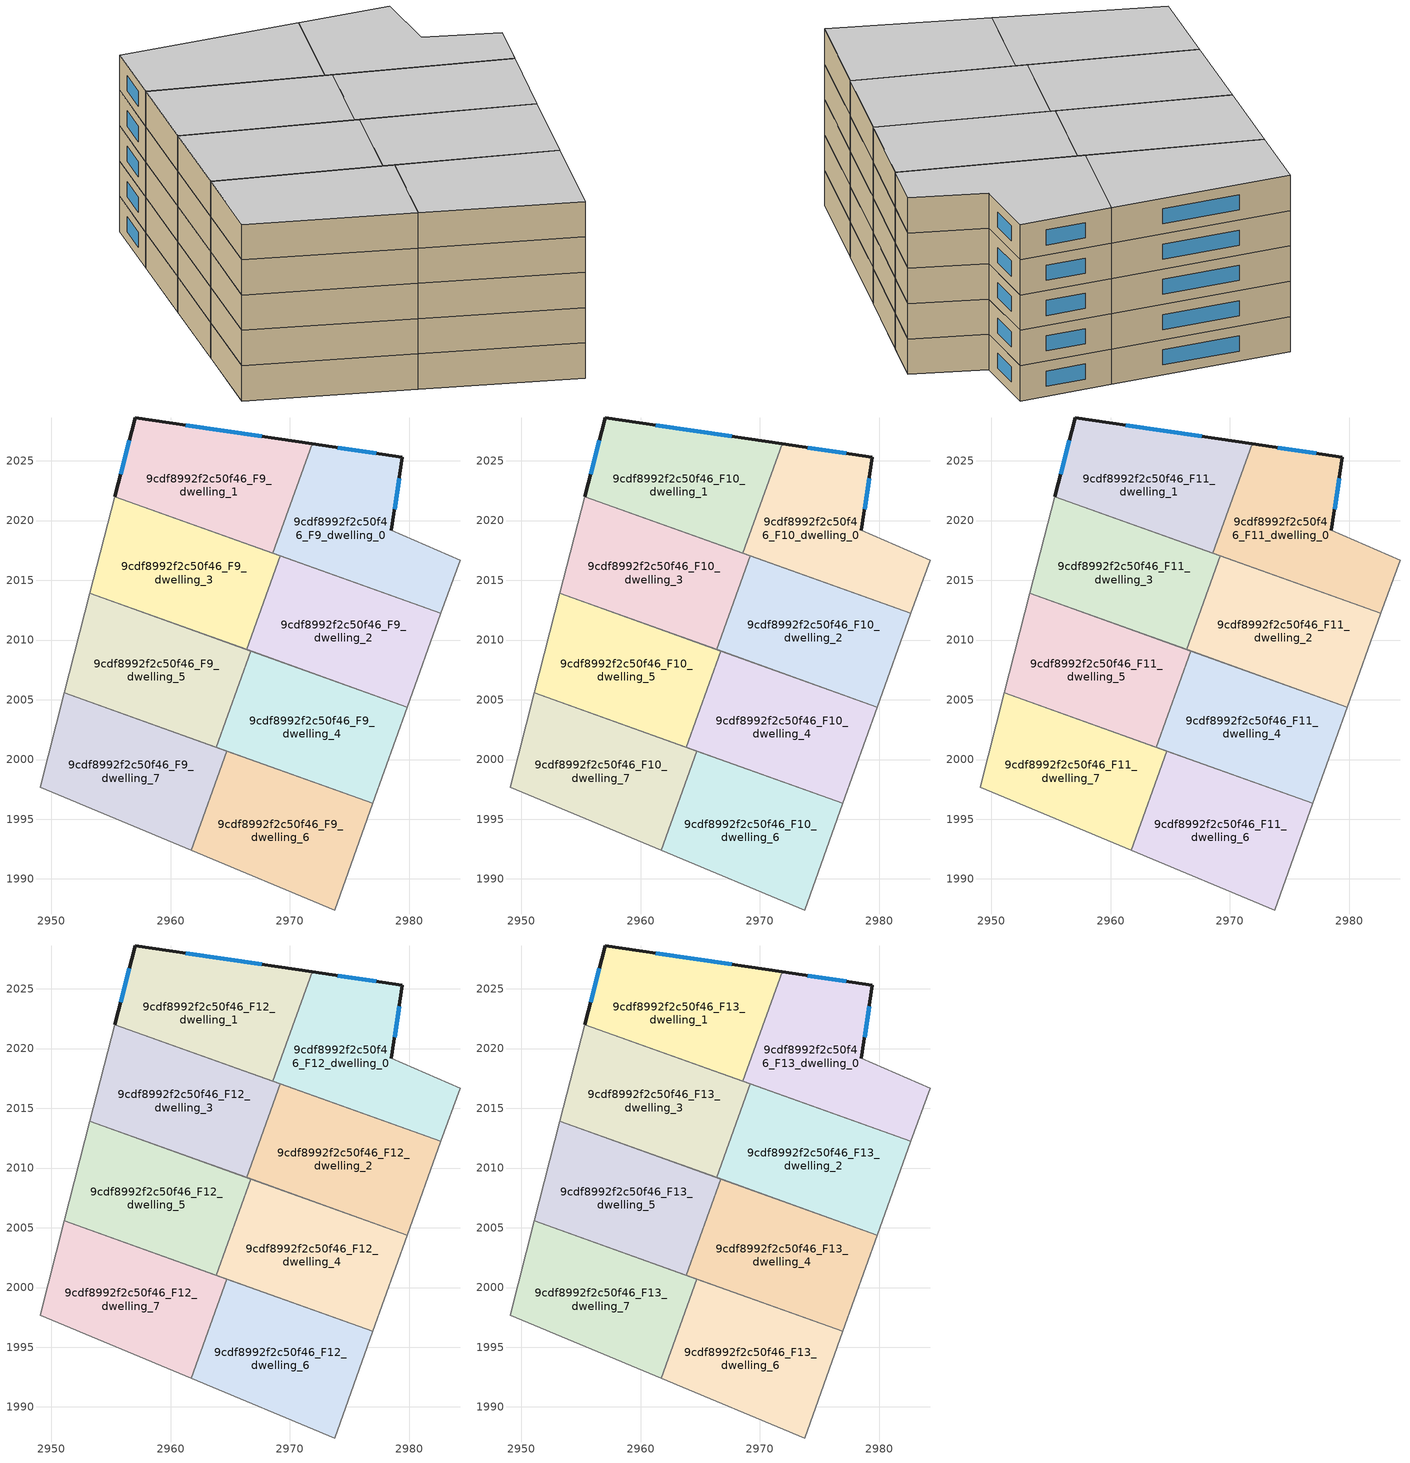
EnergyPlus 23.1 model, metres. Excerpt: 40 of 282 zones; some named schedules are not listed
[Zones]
9cdf8992f2c50f46_F9_dwelling_0
 floor to 9cdf8992f2c50f46_F8_dwelling_0 (EU_floor_Construction): 2979.39,2025.3 2978.5,2019.21 2984.23,2016.69 2982.64,2012.23 2968.57,2017.27 2971.85,2026.42 z27
 wall outside (EU_wall_Construction): 2978.5,2019.21 2979.39,2025.3 2971.85,2026.42 z27:30
 wall adiabatic (EU_wall_Construction): 2968.57,2017.27 2982.64,2012.23 2984.23,2016.69 2978.5,2019.21 z27:30
 wall to 9cdf8992f2c50f46_F9_dwelling_1 (EU_wall_Construction): 2971.85,2026.42 2968.57,2017.27 z27:30
 window (EU_Window_Construction): 2977.24,2025.62 2974.01,2026.1 / 2978.75,2020.95 2979.14,2023.56 z27.86:29.14
9cdf8992f2c50f46_F9_dwelling_1
 floor to 9cdf8992f2c50f46_F8_dwelling_1 (EU_floor_Construction): 2971.85,2026.42 2968.57,2017.27 2955.35,2022.01 2957.05,2028.62 z27
 wall outside (EU_wall_Construction): 2971.85,2026.42 2957.05,2028.62 2955.35,2022.01 z27:30
 wall adiabatic (EU_wall_Construction): 2955.35,2022.01 2968.57,2017.27 z27:30
 window (EU_Window_Construction): 2967.62,2027.05 2961.28,2028 / 2956.57,2026.73 2955.83,2023.9 z27.86:29.14
9cdf8992f2c50f46_F9_dwelling_2
 floor to 9cdf8992f2c50f46_F8_dwelling_2 (EU_floor_Construction): 2982.64,2012.23 2979.83,2004.39 2966.36,2009.21 2969.17,2017.05 z27
 wall adiabatic (EU_wall_Construction): 2966.36,2009.21 2979.83,2004.39 2982.64,2012.23 2969.17,2017.05 z27:30
 wall to 9cdf8992f2c50f46_F9_dwelling_3 (EU_wall_Construction): 2969.17,2017.05 2966.36,2009.21 z27:30
9cdf8992f2c50f46_F9_dwelling_3
 floor to 9cdf8992f2c50f46_F8_dwelling_3 (EU_floor_Construction): 2969.17,2017.05 2966.36,2009.21 2953.26,2013.91 2955.35,2022.01 z27
 wall adiabatic (EU_wall_Construction): 2969.17,2017.05 2955.35,2022.01 2953.26,2013.91 2966.36,2009.21 z27:30
9cdf8992f2c50f46_F9_dwelling_4
 floor to 9cdf8992f2c50f46_F8_dwelling_4 (EU_floor_Construction): 2979.83,2004.39 2976.94,1996.33 2963.84,2001.02 2966.73,2009.08 z27
 wall adiabatic (EU_wall_Construction): 2963.84,2001.02 2976.94,1996.33 2979.83,2004.39 2966.73,2009.08 z27:30
 wall to 9cdf8992f2c50f46_F9_dwelling_5 (EU_wall_Construction): 2966.73,2009.08 2963.84,2001.02 z27:30
9cdf8992f2c50f46_F9_dwelling_5
 floor to 9cdf8992f2c50f46_F8_dwelling_5 (EU_floor_Construction): 2966.73,2009.08 2963.84,2001.02 2951.11,2005.58 2953.26,2013.91 z27
 wall adiabatic (EU_wall_Construction): 2966.73,2009.08 2953.26,2013.91 2951.11,2005.58 2963.84,2001.02 z27:30
9cdf8992f2c50f46_F9_dwelling_6
 floor to 9cdf8992f2c50f46_F8_dwelling_6 (EU_floor_Construction): 2976.94,1996.33 2973.73,1987.37 2961.73,1992.39 2964.71,2000.71 z27
 wall adiabatic (EU_wall_Construction): 2961.73,1992.39 2973.73,1987.37 2976.94,1996.33 2964.71,2000.71 z27:30
 wall to 9cdf8992f2c50f46_F9_dwelling_7 (EU_wall_Construction): 2964.71,2000.71 2961.73,1992.39 z27:30
9cdf8992f2c50f46_F9_dwelling_7
 floor to 9cdf8992f2c50f46_F8_dwelling_7 (EU_floor_Construction): 2964.71,2000.71 2961.73,1992.39 2949.08,1997.68 2951.11,2005.58 z27
 wall adiabatic (EU_wall_Construction): 2964.71,2000.71 2951.11,2005.58 2949.08,1997.68 2961.73,1992.39 z27:30
9cdf8992f2c50f46_F10_dwelling_0
 floor to 9cdf8992f2c50f46_F9_dwelling_0 (EU_floor_Construction): 2979.39,2025.3 2978.5,2019.21 2984.23,2016.69 2982.64,2012.23 2968.57,2017.27 2971.85,2026.42 z30
 wall outside (EU_wall_Construction): 2978.5,2019.21 2979.39,2025.3 2971.85,2026.42 z30:33
 wall adiabatic (EU_wall_Construction): 2968.57,2017.27 2982.64,2012.23 2984.23,2016.69 2978.5,2019.21 z30:33
 wall to 9cdf8992f2c50f46_F10_dwelling_1 (EU_wall_Construction): 2971.85,2026.42 2968.57,2017.27 z30:33
 window (EU_Window_Construction): 2977.24,2025.62 2974.01,2026.1 / 2978.75,2020.95 2979.14,2023.56 z30.86:32.14
9cdf8992f2c50f46_F10_dwelling_1
 floor to 9cdf8992f2c50f46_F9_dwelling_1 (EU_floor_Construction): 2971.85,2026.42 2968.57,2017.27 2955.35,2022.01 2957.05,2028.62 z30
 wall outside (EU_wall_Construction): 2971.85,2026.42 2957.05,2028.62 2955.35,2022.01 z30:33
 wall adiabatic (EU_wall_Construction): 2955.35,2022.01 2968.57,2017.27 z30:33
 window (EU_Window_Construction): 2967.62,2027.05 2961.28,2028 / 2956.57,2026.73 2955.83,2023.9 z30.86:32.14
9cdf8992f2c50f46_F10_dwelling_2
 floor to 9cdf8992f2c50f46_F9_dwelling_2 (EU_floor_Construction): 2982.64,2012.23 2979.83,2004.39 2966.36,2009.21 2969.17,2017.05 z30
 wall adiabatic (EU_wall_Construction): 2966.36,2009.21 2979.83,2004.39 2982.64,2012.23 2969.17,2017.05 z30:33
 wall to 9cdf8992f2c50f46_F10_dwelling_3 (EU_wall_Construction): 2969.17,2017.05 2966.36,2009.21 z30:33
9cdf8992f2c50f46_F10_dwelling_3
 floor to 9cdf8992f2c50f46_F9_dwelling_3 (EU_floor_Construction): 2969.17,2017.05 2966.36,2009.21 2953.26,2013.91 2955.35,2022.01 z30
 wall adiabatic (EU_wall_Construction): 2969.17,2017.05 2955.35,2022.01 2953.26,2013.91 2966.36,2009.21 z30:33
9cdf8992f2c50f46_F10_dwelling_4
 floor to 9cdf8992f2c50f46_F9_dwelling_4 (EU_floor_Construction): 2979.83,2004.39 2976.94,1996.33 2963.84,2001.02 2966.73,2009.08 z30
 wall adiabatic (EU_wall_Construction): 2963.84,2001.02 2976.94,1996.33 2979.83,2004.39 2966.73,2009.08 z30:33
 wall to 9cdf8992f2c50f46_F10_dwelling_5 (EU_wall_Construction): 2966.73,2009.08 2963.84,2001.02 z30:33
9cdf8992f2c50f46_F10_dwelling_5
 floor to 9cdf8992f2c50f46_F9_dwelling_5 (EU_floor_Construction): 2966.73,2009.08 2963.84,2001.02 2951.11,2005.58 2953.26,2013.91 z30
 wall adiabatic (EU_wall_Construction): 2966.73,2009.08 2953.26,2013.91 2951.11,2005.58 2963.84,2001.02 z30:33
9cdf8992f2c50f46_F10_dwelling_6
 floor to 9cdf8992f2c50f46_F9_dwelling_6 (EU_floor_Construction): 2976.94,1996.33 2973.73,1987.37 2961.73,1992.39 2964.71,2000.71 z30
 wall adiabatic (EU_wall_Construction): 2961.73,1992.39 2973.73,1987.37 2976.94,1996.33 2964.71,2000.71 z30:33
 wall to 9cdf8992f2c50f46_F10_dwelling_7 (EU_wall_Construction): 2964.71,2000.71 2961.73,1992.39 z30:33
9cdf8992f2c50f46_F10_dwelling_7
 floor to 9cdf8992f2c50f46_F9_dwelling_7 (EU_floor_Construction): 2964.71,2000.71 2961.73,1992.39 2949.08,1997.68 2951.11,2005.58 z30
 wall adiabatic (EU_wall_Construction): 2964.71,2000.71 2951.11,2005.58 2949.08,1997.68 2961.73,1992.39 z30:33
9cdf8992f2c50f46_F11_dwelling_0
 floor to 9cdf8992f2c50f46_F10_dwelling_0 (EU_floor_Construction): 2979.39,2025.3 2978.5,2019.21 2984.23,2016.69 2982.64,2012.23 2968.57,2017.27 2971.85,2026.42 z33
 wall outside (EU_wall_Construction): 2978.5,2019.21 2979.39,2025.3 2971.85,2026.42 z33:36
 wall adiabatic (EU_wall_Construction): 2968.57,2017.27 2982.64,2012.23 2984.23,2016.69 2978.5,2019.21 z33:36
 wall to 9cdf8992f2c50f46_F11_dwelling_1 (EU_wall_Construction): 2971.85,2026.42 2968.57,2017.27 z33:36
 window (EU_Window_Construction): 2977.24,2025.62 2974.01,2026.1 / 2978.75,2020.95 2979.14,2023.56 z33.86:35.14
9cdf8992f2c50f46_F11_dwelling_1
 floor to 9cdf8992f2c50f46_F10_dwelling_1 (EU_floor_Construction): 2971.85,2026.42 2968.57,2017.27 2955.35,2022.01 2957.05,2028.62 z33
 wall outside (EU_wall_Construction): 2971.85,2026.42 2957.05,2028.62 2955.35,2022.01 z33:36
 wall adiabatic (EU_wall_Construction): 2955.35,2022.01 2968.57,2017.27 z33:36
 window (EU_Window_Construction): 2967.62,2027.05 2961.28,2028 / 2956.57,2026.73 2955.83,2023.9 z33.86:35.14
9cdf8992f2c50f46_F11_dwelling_2
 floor to 9cdf8992f2c50f46_F10_dwelling_2 (EU_floor_Construction): 2982.64,2012.23 2979.83,2004.39 2966.36,2009.21 2969.17,2017.05 z33
 wall adiabatic (EU_wall_Construction): 2966.36,2009.21 2979.83,2004.39 2982.64,2012.23 2969.17,2017.05 z33:36
 wall to 9cdf8992f2c50f46_F11_dwelling_3 (EU_wall_Construction): 2969.17,2017.05 2966.36,2009.21 z33:36
9cdf8992f2c50f46_F11_dwelling_3
 floor to 9cdf8992f2c50f46_F10_dwelling_3 (EU_floor_Construction): 2969.17,2017.05 2966.36,2009.21 2953.26,2013.91 2955.35,2022.01 z33
 wall adiabatic (EU_wall_Construction): 2969.17,2017.05 2955.35,2022.01 2953.26,2013.91 2966.36,2009.21 z33:36
9cdf8992f2c50f46_F11_dwelling_4
 floor to 9cdf8992f2c50f46_F10_dwelling_4 (EU_floor_Construction): 2979.83,2004.39 2976.94,1996.33 2963.84,2001.02 2966.73,2009.08 z33
 wall adiabatic (EU_wall_Construction): 2963.84,2001.02 2976.94,1996.33 2979.83,2004.39 2966.73,2009.08 z33:36
 wall to 9cdf8992f2c50f46_F11_dwelling_5 (EU_wall_Construction): 2966.73,2009.08 2963.84,2001.02 z33:36
9cdf8992f2c50f46_F11_dwelling_5
 floor to 9cdf8992f2c50f46_F10_dwelling_5 (EU_floor_Construction): 2966.73,2009.08 2963.84,2001.02 2951.11,2005.58 2953.26,2013.91 z33
 wall adiabatic (EU_wall_Construction): 2966.73,2009.08 2953.26,2013.91 2951.11,2005.58 2963.84,2001.02 z33:36
9cdf8992f2c50f46_F11_dwelling_6
 floor to 9cdf8992f2c50f46_F10_dwelling_6 (EU_floor_Construction): 2976.94,1996.33 2973.73,1987.37 2961.73,1992.39 2964.71,2000.71 z33
 wall adiabatic (EU_wall_Construction): 2961.73,1992.39 2973.73,1987.37 2976.94,1996.33 2964.71,2000.71 z33:36
 wall to 9cdf8992f2c50f46_F11_dwelling_7 (EU_wall_Construction): 2964.71,2000.71 2961.73,1992.39 z33:36
9cdf8992f2c50f46_F11_dwelling_7
 floor to 9cdf8992f2c50f46_F10_dwelling_7 (EU_floor_Construction): 2964.71,2000.71 2961.73,1992.39 2949.08,1997.68 2951.11,2005.58 z33
 wall adiabatic (EU_wall_Construction): 2964.71,2000.71 2951.11,2005.58 2949.08,1997.68 2961.73,1992.39 z33:36
9cdf8992f2c50f46_F12_dwelling_0
 floor to 9cdf8992f2c50f46_F11_dwelling_0 (EU_floor_Construction): 2979.39,2025.3 2978.5,2019.21 2984.23,2016.69 2982.64,2012.23 2968.57,2017.27 2971.85,2026.42 z36
 wall outside (EU_wall_Construction): 2978.5,2019.21 2979.39,2025.3 2971.85,2026.42 z36:39
 wall adiabatic (EU_wall_Construction): 2968.57,2017.27 2982.64,2012.23 2984.23,2016.69 2978.5,2019.21 z36:39
 wall to 9cdf8992f2c50f46_F12_dwelling_1 (EU_wall_Construction): 2971.85,2026.42 2968.57,2017.27 z36:39
 window (EU_Window_Construction): 2977.24,2025.62 2974.01,2026.1 / 2978.75,2020.95 2979.14,2023.56 z36.86:38.14
9cdf8992f2c50f46_F12_dwelling_1
 floor to 9cdf8992f2c50f46_F11_dwelling_1 (EU_floor_Construction): 2971.85,2026.42 2968.57,2017.27 2955.35,2022.01 2957.05,2028.62 z36
 wall outside (EU_wall_Construction): 2971.85,2026.42 2957.05,2028.62 2955.35,2022.01 z36:39
 wall adiabatic (EU_wall_Construction): 2955.35,2022.01 2968.57,2017.27 z36:39
 window (EU_Window_Construction): 2967.62,2027.05 2961.28,2028 / 2956.57,2026.73 2955.83,2023.9 z36.86:38.14
9cdf8992f2c50f46_F12_dwelling_2
 floor to 9cdf8992f2c50f46_F11_dwelling_2 (EU_floor_Construction): 2982.64,2012.23 2979.83,2004.39 2966.36,2009.21 2969.17,2017.05 z36
 wall adiabatic (EU_wall_Construction): 2966.36,2009.21 2979.83,2004.39 2982.64,2012.23 2969.17,2017.05 z36:39
 wall to 9cdf8992f2c50f46_F12_dwelling_3 (EU_wall_Construction): 2969.17,2017.05 2966.36,2009.21 z36:39
9cdf8992f2c50f46_F12_dwelling_3
 floor to 9cdf8992f2c50f46_F11_dwelling_3 (EU_floor_Construction): 2969.17,2017.05 2966.36,2009.21 2953.26,2013.91 2955.35,2022.01 z36
 wall adiabatic (EU_wall_Construction): 2969.17,2017.05 2955.35,2022.01 2953.26,2013.91 2966.36,2009.21 z36:39
9cdf8992f2c50f46_F12_dwelling_4
 floor to 9cdf8992f2c50f46_F11_dwelling_4 (EU_floor_Construction): 2979.83,2004.39 2976.94,1996.33 2963.84,2001.02 2966.73,2009.08 z36
 wall adiabatic (EU_wall_Construction): 2963.84,2001.02 2976.94,1996.33 2979.83,2004.39 2966.73,2009.08 z36:39
 wall to 9cdf8992f2c50f46_F12_dwelling_5 (EU_wall_Construction): 2966.73,2009.08 2963.84,2001.02 z36:39
9cdf8992f2c50f46_F12_dwelling_5
 floor to 9cdf8992f2c50f46_F11_dwelling_5 (EU_floor_Construction): 2966.73,2009.08 2963.84,2001.02 2951.11,2005.58 2953.26,2013.91 z36
 wall adiabatic (EU_wall_Construction): 2966.73,2009.08 2953.26,2013.91 2951.11,2005.58 2963.84,2001.02 z36:39
9cdf8992f2c50f46_F12_dwelling_6
 floor to 9cdf8992f2c50f46_F11_dwelling_6 (EU_floor_Construction): 2976.94,1996.33 2973.73,1987.37 2961.73,1992.39 2964.71,2000.71 z36
 wall adiabatic (EU_wall_Construction): 2961.73,1992.39 2973.73,1987.37 2976.94,1996.33 2964.71,2000.71 z36:39
 wall to 9cdf8992f2c50f46_F12_dwelling_7 (EU_wall_Construction): 2964.71,2000.71 2961.73,1992.39 z36:39
9cdf8992f2c50f46_F12_dwelling_7
 floor to 9cdf8992f2c50f46_F11_dwelling_7 (EU_floor_Construction): 2964.71,2000.71 2961.73,1992.39 2949.08,1997.68 2951.11,2005.58 z36
 wall adiabatic (EU_wall_Construction): 2964.71,2000.71 2951.11,2005.58 2949.08,1997.68 2961.73,1992.39 z36:39
9cdf8992f2c50f46_F13_dwelling_0
 floor to 9cdf8992f2c50f46_F12_dwelling_0 (EU_floor_Construction): 2979.39,2025.3 2978.5,2019.21 2984.23,2016.69 2982.64,2012.23 2968.57,2017.27 2971.85,2026.42 z39
 wall outside (EU_wall_Construction): 2978.5,2019.21 2979.39,2025.3 2971.85,2026.42 z39:42
 wall adiabatic (EU_wall_Construction): 2968.57,2017.27 2982.64,2012.23 2984.23,2016.69 2978.5,2019.21 z39:42
 wall to 9cdf8992f2c50f46_F13_dwelling_1 (EU_wall_Construction): 2971.85,2026.42 2968.57,2017.27 z39:42
 window (EU_Window_Construction): 2977.24,2025.62 2974.01,2026.1 / 2978.75,2020.95 2979.14,2023.56 z39.86:41.14
 ceiling to 9cdf8992f2c50f46_F14_dwelling_0 (EU_floor_Construction): 2982.64,2012.23 2984.23,2016.69 2978.5,2019.21 2979.39,2025.3 2971.85,2026.42 2968.57,2017.27 z42
9cdf8992f2c50f46_F13_dwelling_1
 floor to 9cdf8992f2c50f46_F12_dwelling_1 (EU_floor_Construction): 2971.85,2026.42 2968.57,2017.27 2955.35,2022.01 2957.05,2028.62 z39
 wall outside (EU_wall_Construction): 2971.85,2026.42 2957.05,2028.62 2955.35,2022.01 z39:42
 wall adiabatic (EU_wall_Construction): 2955.35,2022.01 2968.57,2017.27 z39:42
 window (EU_Window_Construction): 2967.62,2027.05 2961.28,2028 / 2956.57,2026.73 2955.83,2023.9 z39.86:41.14
 ceiling to 9cdf8992f2c50f46_F14_dwelling_1 (EU_floor_Construction): 2968.57,2017.27 2971.85,2026.42 2957.05,2028.62 2955.35,2022.01 z42
9cdf8992f2c50f46_F13_dwelling_2
 floor to 9cdf8992f2c50f46_F12_dwelling_2 (EU_floor_Construction): 2982.64,2012.23 2979.83,2004.39 2966.36,2009.21 2969.17,2017.05 z39
 wall adiabatic (EU_wall_Construction): 2966.36,2009.21 2979.83,2004.39 2982.64,2012.23 2969.17,2017.05 z39:42
 wall to 9cdf8992f2c50f46_F13_dwelling_3 (EU_wall_Construction): 2969.17,2017.05 2966.36,2009.21 z39:42
 ceiling to 9cdf8992f2c50f46_F14_dwelling_2 (EU_floor_Construction): 2979.83,2004.39 2982.64,2012.23 2969.17,2017.05 2966.36,2009.21 z42
9cdf8992f2c50f46_F13_dwelling_3
 floor to 9cdf8992f2c50f46_F12_dwelling_3 (EU_floor_Construction): 2969.17,2017.05 2966.36,2009.21 2953.26,2013.91 2955.35,2022.01 z39
 wall adiabatic (EU_wall_Construction): 2969.17,2017.05 2955.35,2022.01 2953.26,2013.91 2966.36,2009.21 z39:42
 ceiling to 9cdf8992f2c50f46_F14_dwelling_3 (EU_floor_Construction): 2966.36,2009.21 2969.17,2017.05 2955.35,2022.01 2953.26,2013.91 z42
9cdf8992f2c50f46_F13_dwelling_4
 floor to 9cdf8992f2c50f46_F12_dwelling_4 (EU_floor_Construction): 2979.83,2004.39 2976.94,1996.33 2963.84,2001.02 2966.73,2009.08 z39
 wall adiabatic (EU_wall_Construction): 2963.84,2001.02 2976.94,1996.33 2979.83,2004.39 2966.73,2009.08 z39:42
 wall to 9cdf8992f2c50f46_F13_dwelling_5 (EU_wall_Construction): 2966.73,2009.08 2963.84,2001.02 z39:42
 ceiling to 9cdf8992f2c50f46_F14_dwelling_4 (EU_floor_Construction): 2976.94,1996.33 2979.83,2004.39 2966.73,2009.08 2963.84,2001.02 z42
9cdf8992f2c50f46_F13_dwelling_5
 floor to 9cdf8992f2c50f46_F12_dwelling_5 (EU_floor_Construction): 2966.73,2009.08 2963.84,2001.02 2951.11,2005.58 2953.26,2013.91 z39
 wall adiabatic (EU_wall_Construction): 2966.73,2009.08 2953.26,2013.91 2951.11,2005.58 2963.84,2001.02 z39:42
 ceiling to 9cdf8992f2c50f46_F14_dwelling_5 (EU_floor_Construction): 2963.84,2001.02 2966.73,2009.08 2953.26,2013.91 2951.11,2005.58 z42
9cdf8992f2c50f46_F13_dwelling_6
 floor to 9cdf8992f2c50f46_F12_dwelling_6 (EU_floor_Construction): 2976.94,1996.33 2973.73,1987.37 2961.73,1992.39 2964.71,2000.71 z39
 wall adiabatic (EU_wall_Construction): 2961.73,1992.39 2973.73,1987.37 2976.94,1996.33 2964.71,2000.71 z39:42
 wall to 9cdf8992f2c50f46_F13_dwelling_7 (EU_wall_Construction): 2964.71,2000.71 2961.73,1992.39 z39:42
 ceiling to 9cdf8992f2c50f46_F14_dwelling_6 (EU_floor_Construction): 2973.73,1987.37 2976.94,1996.33 2964.71,2000.71 2961.73,1992.39 z42
9cdf8992f2c50f46_F13_dwelling_7
 floor to 9cdf8992f2c50f46_F12_dwelling_7 (EU_floor_Construction): 2964.71,2000.71 2961.73,1992.39 2949.08,1997.68 2951.11,2005.58 z39
 wall adiabatic (EU_wall_Construction): 2964.71,2000.71 2951.11,2005.58 2949.08,1997.68 2961.73,1992.39 z39:42
 ceiling to 9cdf8992f2c50f46_F14_dwelling_7 (EU_floor_Construction): 2961.73,1992.39 2964.71,2000.71 2951.11,2005.58 2949.08,1997.68 z42
[Building]
EU S2 Campaign: North Axis=0; Terrain=City; Solar Distribution=FullExterior
[Site:Location]
Helsinki-Vantaa.AP: Latitude=60.317; Longitude=24.963; Time Zone=2; Elevation=54.6
[SizingPeriod:WeatherFileDays]
AnnualSizingPeriod: Begin Month=1; Begin Day of Month=1; End Month=12; End Day of Month=31; Day of Week for Start Day=Monday; Use Weather File Daylight Saving Period=No; Use Weather File Rain and Snow Indicators=No
[MATERIAL]
EU_InternalMass_Material: Roughness=MediumRough; Thickness=0.1; Conductivity=1; Density=1800; Specific Heat=900; Thermal Absorptance=0.9; Solar Absorptance=0.7; Visible Absorptance=0.7
[MATERIAL:NOMASS] Roughness=MediumRough; Thermal Absorptance=0.9; Solar Absorptance=0.7; Visible Absorptance=0.7
Name | Thermal Resistance
EU_wall_NoMass | 5.91765
EU_floor_NoMass | 6.2875
[WINDOWMATERIAL:SIMPLEGLAZINGSYSTEM]
EU_Window_SimpleGlazing: UFactor=0.994035; Solar Heat Gain Coefficient=0.7; Visible Transmittance=0.7
[CONSTRUCTION]
EU_wall_Construction: EU_wall_NoMass
EU_floor_Construction: EU_floor_NoMass
EU_Window_Construction: EU_Window_SimpleGlazing
EU_InternalMass_Construction: EU_InternalMass_Material
[ZONE] Type=1; Multiplier=1; Ceiling Height=autocalculate; Floor Area=autocalculate; Part of Total Floor Area=Yes
Name | Volume
9cdf8992f2c50f46_F9_dwelling_0; 9cdf8992f2c50f46_F10_dwelling_0; 9cdf8992f2c50f46_F11_dwelling_0; 9cdf8992f2c50f46_F12_dwelling_0; 9cdf8992f2c50f46_F13_dwelling_0 | 357.466
9cdf8992f2c50f46_F9_dwelling_1; 9cdf8992f2c50f46_F10_dwelling_1; 9cdf8992f2c50f46_F11_dwelling_1; 9cdf8992f2c50f46_F12_dwelling_1; 9cdf8992f2c50f46_F13_dwelling_1 | 357.464
9cdf8992f2c50f46_F9_dwelling_2; 9cdf8992f2c50f46_F10_dwelling_2; 9cdf8992f2c50f46_F11_dwelling_2; 9cdf8992f2c50f46_F12_dwelling_2; 9cdf8992f2c50f46_F13_dwelling_2 | 357.456
9cdf8992f2c50f46_F9_dwelling_3; 9cdf8992f2c50f46_F10_dwelling_3; 9cdf8992f2c50f46_F11_dwelling_3; 9cdf8992f2c50f46_F12_dwelling_3; 9cdf8992f2c50f46_F13_dwelling_3 | 357.463
9cdf8992f2c50f46_F9_dwelling_4; 9cdf8992f2c50f46_F10_dwelling_4; 9cdf8992f2c50f46_F11_dwelling_4; 9cdf8992f2c50f46_F12_dwelling_4; 9cdf8992f2c50f46_F13_dwelling_4 | 357.469
9cdf8992f2c50f46_F9_dwelling_5; 9cdf8992f2c50f46_F10_dwelling_5; 9cdf8992f2c50f46_F11_dwelling_5; 9cdf8992f2c50f46_F12_dwelling_5; 9cdf8992f2c50f46_F13_dwelling_5 | 357.488
9cdf8992f2c50f46_F9_dwelling_6; 9cdf8992f2c50f46_F10_dwelling_6; 9cdf8992f2c50f46_F11_dwelling_6; 9cdf8992f2c50f46_F12_dwelling_6; 9cdf8992f2c50f46_F13_dwelling_6 | 357.472
9cdf8992f2c50f46_F9_dwelling_7; 9cdf8992f2c50f46_F10_dwelling_7; 9cdf8992f2c50f46_F11_dwelling_7; 9cdf8992f2c50f46_F12_dwelling_7; 9cdf8992f2c50f46_F13_dwelling_7 | 357.478
[INTERNALMASS] Construction=EU_InternalMass_Construction
Name | Zone or ZoneList | Surface Area
9cdf8992f2c50f46_F9_dwelling_0_EU_InternalMass | 9cdf8992f2c50f46_F9_dwelling_0 | 119.155
9cdf8992f2c50f46_F9_dwelling_1_EU_InternalMass | 9cdf8992f2c50f46_F9_dwelling_1 | 119.155
9cdf8992f2c50f46_F9_dwelling_2_EU_InternalMass | 9cdf8992f2c50f46_F9_dwelling_2 | 119.15
9cdf8992f2c50f46_F9_dwelling_3_EU_InternalMass | 9cdf8992f2c50f46_F9_dwelling_3 | 119.157
9cdf8992f2c50f46_F9_dwelling_4_EU_InternalMass | 9cdf8992f2c50f46_F9_dwelling_4 | 119.157
9cdf8992f2c50f46_F9_dwelling_5_EU_InternalMass | 9cdf8992f2c50f46_F9_dwelling_5 | 119.163
9cdf8992f2c50f46_F9_dwelling_6_EU_InternalMass | 9cdf8992f2c50f46_F9_dwelling_6 | 119.156
9cdf8992f2c50f46_F9_dwelling_7_EU_InternalMass | 9cdf8992f2c50f46_F9_dwelling_7 | 119.159
9cdf8992f2c50f46_F10_dwelling_0_EU_InternalMass | 9cdf8992f2c50f46_F10_dwelling_0 | 119.155
9cdf8992f2c50f46_F10_dwelling_1_EU_InternalMass | 9cdf8992f2c50f46_F10_dwelling_1 | 119.155
9cdf8992f2c50f46_F10_dwelling_2_EU_InternalMass | 9cdf8992f2c50f46_F10_dwelling_2 | 119.15
9cdf8992f2c50f46_F10_dwelling_3_EU_InternalMass | 9cdf8992f2c50f46_F10_dwelling_3 | 119.157
9cdf8992f2c50f46_F10_dwelling_4_EU_InternalMass | 9cdf8992f2c50f46_F10_dwelling_4 | 119.157
9cdf8992f2c50f46_F10_dwelling_5_EU_InternalMass | 9cdf8992f2c50f46_F10_dwelling_5 | 119.163
9cdf8992f2c50f46_F10_dwelling_6_EU_InternalMass | 9cdf8992f2c50f46_F10_dwelling_6 | 119.156
9cdf8992f2c50f46_F10_dwelling_7_EU_InternalMass | 9cdf8992f2c50f46_F10_dwelling_7 | 119.159
9cdf8992f2c50f46_F11_dwelling_0_EU_InternalMass | 9cdf8992f2c50f46_F11_dwelling_0 | 119.155
9cdf8992f2c50f46_F11_dwelling_1_EU_InternalMass | 9cdf8992f2c50f46_F11_dwelling_1 | 119.155
9cdf8992f2c50f46_F11_dwelling_2_EU_InternalMass | 9cdf8992f2c50f46_F11_dwelling_2 | 119.15
9cdf8992f2c50f46_F11_dwelling_3_EU_InternalMass | 9cdf8992f2c50f46_F11_dwelling_3 | 119.157
9cdf8992f2c50f46_F11_dwelling_4_EU_InternalMass | 9cdf8992f2c50f46_F11_dwelling_4 | 119.157
9cdf8992f2c50f46_F11_dwelling_5_EU_InternalMass | 9cdf8992f2c50f46_F11_dwelling_5 | 119.163
9cdf8992f2c50f46_F11_dwelling_6_EU_InternalMass | 9cdf8992f2c50f46_F11_dwelling_6 | 119.156
9cdf8992f2c50f46_F11_dwelling_7_EU_InternalMass | 9cdf8992f2c50f46_F11_dwelling_7 | 119.159
9cdf8992f2c50f46_F12_dwelling_0_EU_InternalMass | 9cdf8992f2c50f46_F12_dwelling_0 | 119.155
9cdf8992f2c50f46_F12_dwelling_1_EU_InternalMass | 9cdf8992f2c50f46_F12_dwelling_1 | 119.155
9cdf8992f2c50f46_F12_dwelling_2_EU_InternalMass | 9cdf8992f2c50f46_F12_dwelling_2 | 119.15
9cdf8992f2c50f46_F12_dwelling_3_EU_InternalMass | 9cdf8992f2c50f46_F12_dwelling_3 | 119.157
9cdf8992f2c50f46_F12_dwelling_4_EU_InternalMass | 9cdf8992f2c50f46_F12_dwelling_4 | 119.157
9cdf8992f2c50f46_F12_dwelling_5_EU_InternalMass | 9cdf8992f2c50f46_F12_dwelling_5 | 119.163
9cdf8992f2c50f46_F12_dwelling_6_EU_InternalMass | 9cdf8992f2c50f46_F12_dwelling_6 | 119.156
9cdf8992f2c50f46_F12_dwelling_7_EU_InternalMass | 9cdf8992f2c50f46_F12_dwelling_7 | 119.159
9cdf8992f2c50f46_F13_dwelling_0_EU_InternalMass | 9cdf8992f2c50f46_F13_dwelling_0 | 119.155
9cdf8992f2c50f46_F13_dwelling_1_EU_InternalMass | 9cdf8992f2c50f46_F13_dwelling_1 | 119.155
9cdf8992f2c50f46_F13_dwelling_2_EU_InternalMass | 9cdf8992f2c50f46_F13_dwelling_2 | 119.15
9cdf8992f2c50f46_F13_dwelling_3_EU_InternalMass | 9cdf8992f2c50f46_F13_dwelling_3 | 119.157
9cdf8992f2c50f46_F13_dwelling_4_EU_InternalMass | 9cdf8992f2c50f46_F13_dwelling_4 | 119.157
9cdf8992f2c50f46_F13_dwelling_5_EU_InternalMass | 9cdf8992f2c50f46_F13_dwelling_5 | 119.163
9cdf8992f2c50f46_F13_dwelling_6_EU_InternalMass | 9cdf8992f2c50f46_F13_dwelling_6 | 119.156
9cdf8992f2c50f46_F13_dwelling_7_EU_InternalMass | 9cdf8992f2c50f46_F13_dwelling_7 | 119.159
[OTHEREQUIPMENT] Fuel Type=Electricity; Design Level Calculation Method=Watts/Area; Power per Zone Floor Area=1; Fraction Latent=0; Fraction Radiant=0; Fraction Lost=0; Carbon Dioxide Generation Rate=0; EndUse Subcategory=EU_Step8_InternalGains
Name | Zone or ZoneList or Space or SpaceList | Schedule
EU_Step8_InternalGain_9cdf8992f2c50f46_F9_dwelling_0_f000 | 9cdf8992f2c50f46_F9_dwelling_0 | EU_Step8_GainSchedule_9cdf8992f2c50f46_F9_dwelling_0_f000
EU_Step8_InternalGain_9cdf8992f2c50f46_F9_dwelling_1_f000 | 9cdf8992f2c50f46_F9_dwelling_1 | EU_Step8_GainSchedule_9cdf8992f2c50f46_F9_dwelling_1_f000
EU_Step8_InternalGain_9cdf8992f2c50f46_F9_dwelling_2_f000 | 9cdf8992f2c50f46_F9_dwelling_2 | EU_Step8_GainSchedule_9cdf8992f2c50f46_F9_dwelling_2_f000
EU_Step8_InternalGain_9cdf8992f2c50f46_F9_dwelling_3_f000 | 9cdf8992f2c50f46_F9_dwelling_3 | EU_Step8_GainSchedule_9cdf8992f2c50f46_F9_dwelling_3_f000
EU_Step8_InternalGain_9cdf8992f2c50f46_F9_dwelling_4_f000 | 9cdf8992f2c50f46_F9_dwelling_4 | EU_Step8_GainSchedule_9cdf8992f2c50f46_F9_dwelling_4_f000
EU_Step8_InternalGain_9cdf8992f2c50f46_F9_dwelling_5_f000 | 9cdf8992f2c50f46_F9_dwelling_5 | EU_Step8_GainSchedule_9cdf8992f2c50f46_F9_dwelling_5_f000
EU_Step8_InternalGain_9cdf8992f2c50f46_F9_dwelling_6_f000 | 9cdf8992f2c50f46_F9_dwelling_6 | EU_Step8_GainSchedule_9cdf8992f2c50f46_F9_dwelling_6_f000
EU_Step8_InternalGain_9cdf8992f2c50f46_F9_dwelling_7_f000 | 9cdf8992f2c50f46_F9_dwelling_7 | EU_Step8_GainSchedule_9cdf8992f2c50f46_F9_dwelling_7_f000
EU_Step8_InternalGain_9cdf8992f2c50f46_F10_dwelling_0_f000 | 9cdf8992f2c50f46_F10_dwelling_0 | EU_Step8_GainSchedule_9cdf8992f2c50f46_F10_dwelling_0_f000
EU_Step8_InternalGain_9cdf8992f2c50f46_F10_dwelling_1_f000 | 9cdf8992f2c50f46_F10_dwelling_1 | EU_Step8_GainSchedule_9cdf8992f2c50f46_F10_dwelling_1_f000
EU_Step8_InternalGain_9cdf8992f2c50f46_F10_dwelling_2_f000 | 9cdf8992f2c50f46_F10_dwelling_2 | EU_Step8_GainSchedule_9cdf8992f2c50f46_F10_dwelling_2_f000
EU_Step8_InternalGain_9cdf8992f2c50f46_F10_dwelling_3_f000 | 9cdf8992f2c50f46_F10_dwelling_3 | EU_Step8_GainSchedule_9cdf8992f2c50f46_F10_dwelling_3_f000
EU_Step8_InternalGain_9cdf8992f2c50f46_F10_dwelling_4_f000 | 9cdf8992f2c50f46_F10_dwelling_4 | EU_Step8_GainSchedule_9cdf8992f2c50f46_F10_dwelling_4_f000
EU_Step8_InternalGain_9cdf8992f2c50f46_F10_dwelling_5_f000 | 9cdf8992f2c50f46_F10_dwelling_5 | EU_Step8_GainSchedule_9cdf8992f2c50f46_F10_dwelling_5_f000
EU_Step8_InternalGain_9cdf8992f2c50f46_F10_dwelling_6_f000 | 9cdf8992f2c50f46_F10_dwelling_6 | EU_Step8_GainSchedule_9cdf8992f2c50f46_F10_dwelling_6_f000
EU_Step8_InternalGain_9cdf8992f2c50f46_F10_dwelling_7_f000 | 9cdf8992f2c50f46_F10_dwelling_7 | EU_Step8_GainSchedule_9cdf8992f2c50f46_F10_dwelling_7_f000
EU_Step8_InternalGain_9cdf8992f2c50f46_F11_dwelling_0_f000 | 9cdf8992f2c50f46_F11_dwelling_0 | EU_Step8_GainSchedule_9cdf8992f2c50f46_F11_dwelling_0_f000
EU_Step8_InternalGain_9cdf8992f2c50f46_F11_dwelling_1_f000 | 9cdf8992f2c50f46_F11_dwelling_1 | EU_Step8_GainSchedule_9cdf8992f2c50f46_F11_dwelling_1_f000
EU_Step8_InternalGain_9cdf8992f2c50f46_F11_dwelling_2_f000 | 9cdf8992f2c50f46_F11_dwelling_2 | EU_Step8_GainSchedule_9cdf8992f2c50f46_F11_dwelling_2_f000
EU_Step8_InternalGain_9cdf8992f2c50f46_F11_dwelling_3_f000 | 9cdf8992f2c50f46_F11_dwelling_3 | EU_Step8_GainSchedule_9cdf8992f2c50f46_F11_dwelling_3_f000
EU_Step8_InternalGain_9cdf8992f2c50f46_F11_dwelling_4_f000 | 9cdf8992f2c50f46_F11_dwelling_4 | EU_Step8_GainSchedule_9cdf8992f2c50f46_F11_dwelling_4_f000
EU_Step8_InternalGain_9cdf8992f2c50f46_F11_dwelling_5_f000 | 9cdf8992f2c50f46_F11_dwelling_5 | EU_Step8_GainSchedule_9cdf8992f2c50f46_F11_dwelling_5_f000
EU_Step8_InternalGain_9cdf8992f2c50f46_F11_dwelling_6_f000 | 9cdf8992f2c50f46_F11_dwelling_6 | EU_Step8_GainSchedule_9cdf8992f2c50f46_F11_dwelling_6_f000
EU_Step8_InternalGain_9cdf8992f2c50f46_F11_dwelling_7_f000 | 9cdf8992f2c50f46_F11_dwelling_7 | EU_Step8_GainSchedule_9cdf8992f2c50f46_F11_dwelling_7_f000
EU_Step8_InternalGain_9cdf8992f2c50f46_F12_dwelling_0_f000 | 9cdf8992f2c50f46_F12_dwelling_0 | EU_Step8_GainSchedule_9cdf8992f2c50f46_F12_dwelling_0_f000
EU_Step8_InternalGain_9cdf8992f2c50f46_F12_dwelling_1_f000 | 9cdf8992f2c50f46_F12_dwelling_1 | EU_Step8_GainSchedule_9cdf8992f2c50f46_F12_dwelling_1_f000
EU_Step8_InternalGain_9cdf8992f2c50f46_F12_dwelling_2_f000 | 9cdf8992f2c50f46_F12_dwelling_2 | EU_Step8_GainSchedule_9cdf8992f2c50f46_F12_dwelling_2_f000
EU_Step8_InternalGain_9cdf8992f2c50f46_F12_dwelling_3_f000 | 9cdf8992f2c50f46_F12_dwelling_3 | EU_Step8_GainSchedule_9cdf8992f2c50f46_F12_dwelling_3_f000
EU_Step8_InternalGain_9cdf8992f2c50f46_F12_dwelling_4_f000 | 9cdf8992f2c50f46_F12_dwelling_4 | EU_Step8_GainSchedule_9cdf8992f2c50f46_F12_dwelling_4_f000
EU_Step8_InternalGain_9cdf8992f2c50f46_F12_dwelling_5_f000 | 9cdf8992f2c50f46_F12_dwelling_5 | EU_Step8_GainSchedule_9cdf8992f2c50f46_F12_dwelling_5_f000
EU_Step8_InternalGain_9cdf8992f2c50f46_F12_dwelling_6_f000 | 9cdf8992f2c50f46_F12_dwelling_6 | EU_Step8_GainSchedule_9cdf8992f2c50f46_F12_dwelling_6_f000
EU_Step8_InternalGain_9cdf8992f2c50f46_F12_dwelling_7_f000 | 9cdf8992f2c50f46_F12_dwelling_7 | EU_Step8_GainSchedule_9cdf8992f2c50f46_F12_dwelling_7_f000
EU_Step8_InternalGain_9cdf8992f2c50f46_F13_dwelling_0_f000 | 9cdf8992f2c50f46_F13_dwelling_0 | EU_Step8_GainSchedule_9cdf8992f2c50f46_F13_dwelling_0_f000
EU_Step8_InternalGain_9cdf8992f2c50f46_F13_dwelling_1_f000 | 9cdf8992f2c50f46_F13_dwelling_1 | EU_Step8_GainSchedule_9cdf8992f2c50f46_F13_dwelling_1_f000
EU_Step8_InternalGain_9cdf8992f2c50f46_F13_dwelling_2_f000 | 9cdf8992f2c50f46_F13_dwelling_2 | EU_Step8_GainSchedule_9cdf8992f2c50f46_F13_dwelling_2_f000
EU_Step8_InternalGain_9cdf8992f2c50f46_F13_dwelling_3_f000 | 9cdf8992f2c50f46_F13_dwelling_3 | EU_Step8_GainSchedule_9cdf8992f2c50f46_F13_dwelling_3_f000
EU_Step8_InternalGain_9cdf8992f2c50f46_F13_dwelling_4_f000 | 9cdf8992f2c50f46_F13_dwelling_4 | EU_Step8_GainSchedule_9cdf8992f2c50f46_F13_dwelling_4_f000
EU_Step8_InternalGain_9cdf8992f2c50f46_F13_dwelling_5_f000 | 9cdf8992f2c50f46_F13_dwelling_5 | EU_Step8_GainSchedule_9cdf8992f2c50f46_F13_dwelling_5_f000
EU_Step8_InternalGain_9cdf8992f2c50f46_F13_dwelling_6_f000 | 9cdf8992f2c50f46_F13_dwelling_6 | EU_Step8_GainSchedule_9cdf8992f2c50f46_F13_dwelling_6_f000
EU_Step8_InternalGain_9cdf8992f2c50f46_F13_dwelling_7_f000 | 9cdf8992f2c50f46_F13_dwelling_7 | EU_Step8_GainSchedule_9cdf8992f2c50f46_F13_dwelling_7_f000
[ZONEVENTILATION:DESIGNFLOWRATE] Schedule=EU_AlwaysOn; Design Flow Rate Calculation Method=AirChanges/Hour; Air Changes per Hour=0.596421; Ventilation Type=Natural; Fan Pressure Rise=0; Fan Total Efficiency=1; Constant Term Coefficient=1; Temperature Term Coefficient=0; Velocity Term Coefficient=0; Velocity Squared Term Coefficient=0; Minimum Indoor Temperature=-100; Maximum Indoor Temperature=100; Delta Temperature=-100; Minimum Outdoor Temperature=-100; Maximum Outdoor Temperature=100; Maximum Wind Speed=40
Name | Zone or ZoneList or Space or SpaceList
EU_ConstantAir_9cdf8992f2c50f46_F9_dwelling_0 | 9cdf8992f2c50f46_F9_dwelling_0
EU_ConstantAir_9cdf8992f2c50f46_F9_dwelling_1 | 9cdf8992f2c50f46_F9_dwelling_1
EU_ConstantAir_9cdf8992f2c50f46_F9_dwelling_2 | 9cdf8992f2c50f46_F9_dwelling_2
EU_ConstantAir_9cdf8992f2c50f46_F9_dwelling_3 | 9cdf8992f2c50f46_F9_dwelling_3
EU_ConstantAir_9cdf8992f2c50f46_F9_dwelling_4 | 9cdf8992f2c50f46_F9_dwelling_4
EU_ConstantAir_9cdf8992f2c50f46_F9_dwelling_5 | 9cdf8992f2c50f46_F9_dwelling_5
EU_ConstantAir_9cdf8992f2c50f46_F9_dwelling_6 | 9cdf8992f2c50f46_F9_dwelling_6
EU_ConstantAir_9cdf8992f2c50f46_F9_dwelling_7 | 9cdf8992f2c50f46_F9_dwelling_7
EU_ConstantAir_9cdf8992f2c50f46_F10_dwelling_0 | 9cdf8992f2c50f46_F10_dwelling_0
EU_ConstantAir_9cdf8992f2c50f46_F10_dwelling_1 | 9cdf8992f2c50f46_F10_dwelling_1
EU_ConstantAir_9cdf8992f2c50f46_F10_dwelling_2 | 9cdf8992f2c50f46_F10_dwelling_2
EU_ConstantAir_9cdf8992f2c50f46_F10_dwelling_3 | 9cdf8992f2c50f46_F10_dwelling_3
EU_ConstantAir_9cdf8992f2c50f46_F10_dwelling_4 | 9cdf8992f2c50f46_F10_dwelling_4
EU_ConstantAir_9cdf8992f2c50f46_F10_dwelling_5 | 9cdf8992f2c50f46_F10_dwelling_5
EU_ConstantAir_9cdf8992f2c50f46_F10_dwelling_6 | 9cdf8992f2c50f46_F10_dwelling_6
EU_ConstantAir_9cdf8992f2c50f46_F10_dwelling_7 | 9cdf8992f2c50f46_F10_dwelling_7
EU_ConstantAir_9cdf8992f2c50f46_F11_dwelling_0 | 9cdf8992f2c50f46_F11_dwelling_0
EU_ConstantAir_9cdf8992f2c50f46_F11_dwelling_1 | 9cdf8992f2c50f46_F11_dwelling_1
EU_ConstantAir_9cdf8992f2c50f46_F11_dwelling_2 | 9cdf8992f2c50f46_F11_dwelling_2
EU_ConstantAir_9cdf8992f2c50f46_F11_dwelling_3 | 9cdf8992f2c50f46_F11_dwelling_3
EU_ConstantAir_9cdf8992f2c50f46_F11_dwelling_4 | 9cdf8992f2c50f46_F11_dwelling_4
EU_ConstantAir_9cdf8992f2c50f46_F11_dwelling_5 | 9cdf8992f2c50f46_F11_dwelling_5
EU_ConstantAir_9cdf8992f2c50f46_F11_dwelling_6 | 9cdf8992f2c50f46_F11_dwelling_6
EU_ConstantAir_9cdf8992f2c50f46_F11_dwelling_7 | 9cdf8992f2c50f46_F11_dwelling_7
EU_ConstantAir_9cdf8992f2c50f46_F12_dwelling_0 | 9cdf8992f2c50f46_F12_dwelling_0
EU_ConstantAir_9cdf8992f2c50f46_F12_dwelling_1 | 9cdf8992f2c50f46_F12_dwelling_1
EU_ConstantAir_9cdf8992f2c50f46_F12_dwelling_2 | 9cdf8992f2c50f46_F12_dwelling_2
EU_ConstantAir_9cdf8992f2c50f46_F12_dwelling_3 | 9cdf8992f2c50f46_F12_dwelling_3
EU_ConstantAir_9cdf8992f2c50f46_F12_dwelling_4 | 9cdf8992f2c50f46_F12_dwelling_4
EU_ConstantAir_9cdf8992f2c50f46_F12_dwelling_5 | 9cdf8992f2c50f46_F12_dwelling_5
EU_ConstantAir_9cdf8992f2c50f46_F12_dwelling_6 | 9cdf8992f2c50f46_F12_dwelling_6
EU_ConstantAir_9cdf8992f2c50f46_F12_dwelling_7 | 9cdf8992f2c50f46_F12_dwelling_7
EU_ConstantAir_9cdf8992f2c50f46_F13_dwelling_0 | 9cdf8992f2c50f46_F13_dwelling_0
EU_ConstantAir_9cdf8992f2c50f46_F13_dwelling_1 | 9cdf8992f2c50f46_F13_dwelling_1
EU_ConstantAir_9cdf8992f2c50f46_F13_dwelling_2 | 9cdf8992f2c50f46_F13_dwelling_2
EU_ConstantAir_9cdf8992f2c50f46_F13_dwelling_3 | 9cdf8992f2c50f46_F13_dwelling_3
EU_ConstantAir_9cdf8992f2c50f46_F13_dwelling_4 | 9cdf8992f2c50f46_F13_dwelling_4
EU_ConstantAir_9cdf8992f2c50f46_F13_dwelling_5 | 9cdf8992f2c50f46_F13_dwelling_5
EU_ConstantAir_9cdf8992f2c50f46_F13_dwelling_6 | 9cdf8992f2c50f46_F13_dwelling_6
EU_ConstantAir_9cdf8992f2c50f46_F13_dwelling_7 | 9cdf8992f2c50f46_F13_dwelling_7
[HVACTEMPLATE:ZONE:IDEALLOADSAIRSYSTEM] System Availability Schedule=EU_AlwaysOn; Maximum Heating Supply Air Temperature=50; Minimum Cooling Supply Air Temperature=13; Maximum Heating Supply Air Humidity Ratio=0.0156; Minimum Cooling Supply Air Humidity Ratio=0.0077; Heating Limit=NoLimit; Cooling Limit=NoLimit; Heating Availability Schedule=EU_AlwaysOn; Cooling Availability Schedule=EU_CoolingOff; Dehumidification Control Type=ConstantSensibleHeatRatio; Cooling Sensible Heat Ratio=0.7; Dehumidification Setpoint=60; Humidification Control Type=None; Humidification Setpoint=30; Outdoor Air Method=None; Outdoor Air Flow Rate per Person=0.00944; Outdoor Air Flow Rate per Zone Floor Area=0; Outdoor Air Flow Rate per Zone=0; Demand Controlled Ventilation Type=None; Outdoor Air Economizer Type=NoEconomizer; Heat Recovery Type=None; Sensible Heat Recovery Effectiveness=0.7; Latent Heat Recovery Effectiveness=0.65
Name | Template Thermostat
9cdf8992f2c50f46_F9_dwelling_0 | EU_HeatOnly_9cdf8992f2c50f46_F9_dwelling_0
9cdf8992f2c50f46_F9_dwelling_1 | EU_HeatOnly_9cdf8992f2c50f46_F9_dwelling_1
9cdf8992f2c50f46_F9_dwelling_2 | EU_HeatOnly_9cdf8992f2c50f46_F9_dwelling_2
9cdf8992f2c50f46_F9_dwelling_3 | EU_HeatOnly_9cdf8992f2c50f46_F9_dwelling_3
9cdf8992f2c50f46_F9_dwelling_4 | EU_HeatOnly_9cdf8992f2c50f46_F9_dwelling_4
9cdf8992f2c50f46_F9_dwelling_5 | EU_HeatOnly_9cdf8992f2c50f46_F9_dwelling_5
9cdf8992f2c50f46_F9_dwelling_6 | EU_HeatOnly_9cdf8992f2c50f46_F9_dwelling_6
9cdf8992f2c50f46_F9_dwelling_7 | EU_HeatOnly_9cdf8992f2c50f46_F9_dwelling_7
9cdf8992f2c50f46_F10_dwelling_0 | EU_HeatOnly_9cdf8992f2c50f46_F10_dwelling_0
9cdf8992f2c50f46_F10_dwelling_1 | EU_HeatOnly_9cdf8992f2c50f46_F10_dwelling_1
9cdf8992f2c50f46_F10_dwelling_2 | EU_HeatOnly_9cdf8992f2c50f46_F10_dwelling_2
9cdf8992f2c50f46_F10_dwelling_3 | EU_HeatOnly_9cdf8992f2c50f46_F10_dwelling_3
9cdf8992f2c50f46_F10_dwelling_4 | EU_HeatOnly_9cdf8992f2c50f46_F10_dwelling_4
9cdf8992f2c50f46_F10_dwelling_5 | EU_HeatOnly_9cdf8992f2c50f46_F10_dwelling_5
9cdf8992f2c50f46_F10_dwelling_6 | EU_HeatOnly_9cdf8992f2c50f46_F10_dwelling_6
9cdf8992f2c50f46_F10_dwelling_7 | EU_HeatOnly_9cdf8992f2c50f46_F10_dwelling_7
9cdf8992f2c50f46_F11_dwelling_0 | EU_HeatOnly_9cdf8992f2c50f46_F11_dwelling_0
9cdf8992f2c50f46_F11_dwelling_1 | EU_HeatOnly_9cdf8992f2c50f46_F11_dwelling_1
9cdf8992f2c50f46_F11_dwelling_2 | EU_HeatOnly_9cdf8992f2c50f46_F11_dwelling_2
9cdf8992f2c50f46_F11_dwelling_3 | EU_HeatOnly_9cdf8992f2c50f46_F11_dwelling_3
9cdf8992f2c50f46_F11_dwelling_4 | EU_HeatOnly_9cdf8992f2c50f46_F11_dwelling_4
9cdf8992f2c50f46_F11_dwelling_5 | EU_HeatOnly_9cdf8992f2c50f46_F11_dwelling_5
9cdf8992f2c50f46_F11_dwelling_6 | EU_HeatOnly_9cdf8992f2c50f46_F11_dwelling_6
9cdf8992f2c50f46_F11_dwelling_7 | EU_HeatOnly_9cdf8992f2c50f46_F11_dwelling_7
9cdf8992f2c50f46_F12_dwelling_0 | EU_HeatOnly_9cdf8992f2c50f46_F12_dwelling_0
9cdf8992f2c50f46_F12_dwelling_1 | EU_HeatOnly_9cdf8992f2c50f46_F12_dwelling_1
9cdf8992f2c50f46_F12_dwelling_2 | EU_HeatOnly_9cdf8992f2c50f46_F12_dwelling_2
9cdf8992f2c50f46_F12_dwelling_3 | EU_HeatOnly_9cdf8992f2c50f46_F12_dwelling_3
9cdf8992f2c50f46_F12_dwelling_4 | EU_HeatOnly_9cdf8992f2c50f46_F12_dwelling_4
9cdf8992f2c50f46_F12_dwelling_5 | EU_HeatOnly_9cdf8992f2c50f46_F12_dwelling_5
9cdf8992f2c50f46_F12_dwelling_6 | EU_HeatOnly_9cdf8992f2c50f46_F12_dwelling_6
9cdf8992f2c50f46_F12_dwelling_7 | EU_HeatOnly_9cdf8992f2c50f46_F12_dwelling_7
9cdf8992f2c50f46_F13_dwelling_0 | EU_HeatOnly_9cdf8992f2c50f46_F13_dwelling_0
9cdf8992f2c50f46_F13_dwelling_1 | EU_HeatOnly_9cdf8992f2c50f46_F13_dwelling_1
9cdf8992f2c50f46_F13_dwelling_2 | EU_HeatOnly_9cdf8992f2c50f46_F13_dwelling_2
9cdf8992f2c50f46_F13_dwelling_3 | EU_HeatOnly_9cdf8992f2c50f46_F13_dwelling_3
9cdf8992f2c50f46_F13_dwelling_4 | EU_HeatOnly_9cdf8992f2c50f46_F13_dwelling_4
9cdf8992f2c50f46_F13_dwelling_5 | EU_HeatOnly_9cdf8992f2c50f46_F13_dwelling_5
9cdf8992f2c50f46_F13_dwelling_6 | EU_HeatOnly_9cdf8992f2c50f46_F13_dwelling_6
9cdf8992f2c50f46_F13_dwelling_7 | EU_HeatOnly_9cdf8992f2c50f46_F13_dwelling_7
[SIZING:ZONE] Zone Cooling Design Supply Air Temperature Input Method=SupplyAirTemperature; Zone Cooling Design Supply Air Temperature=13; Zone Heating Design Supply Air Temperature Input Method=SupplyAirTemperature; Zone Heating Design Supply Air Temperature=50; Zone Cooling Design Supply Air Humidity Ratio=0.008; Zone Heating Design Supply Air Humidity Ratio=0.008; Cooling Design Air Flow Method=DesignDay; Cooling Design Air Flow Rate=0; Cooling Minimum Air Flow per Zone Floor Area=0.000762; Cooling Minimum Air Flow=0; Cooling Minimum Air Flow Fraction=0.2; Heating Design Air Flow Method=DesignDay; Heating Design Air Flow Rate=0; Heating Maximum Air Flow per Zone Floor Area=0.002032; Heating Maximum Air Flow=0.141576; Heating Maximum Air Flow Fraction=0.3; Account for Dedicated Outdoor Air System=No; Dedicated Outdoor Air System Control Strategy=NeutralSupplyAir; Dedicated Outdoor Air Low Setpoint Temperature for Design=autosize; Dedicated Outdoor Air High Setpoint Temperature for Design=autosize; Zone Load Sizing Method=Sensible Load Only No Latent Load; Zone Latent Cooling Design Supply Air Humidity Ratio Input Method=HumidityRatioDifference; Zone Cooling Design Supply Air Humidity Ratio Difference=0.005; Zone Latent Heating Design Supply Air Humidity Ratio Input Method=HumidityRatioDifference; Zone Humidification Design Supply Air Humidity Ratio Difference=0.005
9cdf8992f2c50f46_F9_dwelling_0; 9cdf8992f2c50f46_F9_dwelling_1; 9cdf8992f2c50f46_F9_dwelling_2; 9cdf8992f2c50f46_F9_dwelling_3; 9cdf8992f2c50f46_F9_dwelling_4; 9cdf8992f2c50f46_F9_dwelling_5; 9cdf8992f2c50f46_F9_dwelling_6; 9cdf8992f2c50f46_F9_dwelling_7; 9cdf8992f2c50f46_F10_dwelling_0; 9cdf8992f2c50f46_F10_dwelling_1; 9cdf8992f2c50f46_F10_dwelling_2; 9cdf8992f2c50f46_F10_dwelling_3; 9cdf8992f2c50f46_F10_dwelling_4; 9cdf8992f2c50f46_F10_dwelling_5; 9cdf8992f2c50f46_F10_dwelling_6; 9cdf8992f2c50f46_F10_dwelling_7; 9cdf8992f2c50f46_F11_dwelling_0; 9cdf8992f2c50f46_F11_dwelling_1; 9cdf8992f2c50f46_F11_dwelling_2; 9cdf8992f2c50f46_F11_dwelling_3; 9cdf8992f2c50f46_F11_dwelling_4; 9cdf8992f2c50f46_F11_dwelling_5; 9cdf8992f2c50f46_F11_dwelling_6; 9cdf8992f2c50f46_F11_dwelling_7; 9cdf8992f2c50f46_F12_dwelling_0; 9cdf8992f2c50f46_F12_dwelling_1; 9cdf8992f2c50f46_F12_dwelling_2; 9cdf8992f2c50f46_F12_dwelling_3; 9cdf8992f2c50f46_F12_dwelling_4; 9cdf8992f2c50f46_F12_dwelling_5; 9cdf8992f2c50f46_F12_dwelling_6; 9cdf8992f2c50f46_F12_dwelling_7; 9cdf8992f2c50f46_F13_dwelling_0; 9cdf8992f2c50f46_F13_dwelling_1; 9cdf8992f2c50f46_F13_dwelling_2; 9cdf8992f2c50f46_F13_dwelling_3; 9cdf8992f2c50f46_F13_dwelling_4; 9cdf8992f2c50f46_F13_dwelling_5; 9cdf8992f2c50f46_F13_dwelling_6; 9cdf8992f2c50f46_F13_dwelling_7
[SCHEDULE:FILE] Column Number=1; Rows to Skip at Top=0; Number of Hours of Data=8760; Column Separator=Comma; Interpolate to Timestep=No; Minutes per Item=60; Adjust Schedule for Daylight Savings=Yes
Name | File
EU_Step8_GainSchedule_9cdf8992f2c50f46_F9_dwelling_0_f000 | ../../schedules/9cdf8992f2c50f46/9cdf8992f2c50f46_F9_dwelling_0_f000_gain.csv
EU_Step8_GainSchedule_9cdf8992f2c50f46_F9_dwelling_1_f000 | ../../schedules/9cdf8992f2c50f46/9cdf8992f2c50f46_F9_dwelling_1_f000_gain.csv
EU_Step8_GainSchedule_9cdf8992f2c50f46_F9_dwelling_2_f000 | ../../schedules/9cdf8992f2c50f46/9cdf8992f2c50f46_F9_dwelling_2_f000_gain.csv
EU_Step8_GainSchedule_9cdf8992f2c50f46_F9_dwelling_3_f000 | ../../schedules/9cdf8992f2c50f46/9cdf8992f2c50f46_F9_dwelling_3_f000_gain.csv
EU_Step8_GainSchedule_9cdf8992f2c50f46_F9_dwelling_4_f000 | ../../schedules/9cdf8992f2c50f46/9cdf8992f2c50f46_F9_dwelling_4_f000_gain.csv
EU_Step8_GainSchedule_9cdf8992f2c50f46_F9_dwelling_5_f000 | ../../schedules/9cdf8992f2c50f46/9cdf8992f2c50f46_F9_dwelling_5_f000_gain.csv
EU_Step8_GainSchedule_9cdf8992f2c50f46_F9_dwelling_6_f000 | ../../schedules/9cdf8992f2c50f46/9cdf8992f2c50f46_F9_dwelling_6_f000_gain.csv
EU_Step8_GainSchedule_9cdf8992f2c50f46_F9_dwelling_7_f000 | ../../schedules/9cdf8992f2c50f46/9cdf8992f2c50f46_F9_dwelling_7_f000_gain.csv
EU_Step8_GainSchedule_9cdf8992f2c50f46_F10_dwelling_0_f000 | ../../schedules/9cdf8992f2c50f46/9cdf8992f2c50f46_F10_dwelling_0_f000_gain.csv
EU_Step8_GainSchedule_9cdf8992f2c50f46_F10_dwelling_1_f000 | ../../schedules/9cdf8992f2c50f46/9cdf8992f2c50f46_F10_dwelling_1_f000_gain.csv
EU_Step8_GainSchedule_9cdf8992f2c50f46_F10_dwelling_2_f000 | ../../schedules/9cdf8992f2c50f46/9cdf8992f2c50f46_F10_dwelling_2_f000_gain.csv
EU_Step8_GainSchedule_9cdf8992f2c50f46_F10_dwelling_3_f000 | ../../schedules/9cdf8992f2c50f46/9cdf8992f2c50f46_F10_dwelling_3_f000_gain.csv
EU_Step8_GainSchedule_9cdf8992f2c50f46_F10_dwelling_4_f000 | ../../schedules/9cdf8992f2c50f46/9cdf8992f2c50f46_F10_dwelling_4_f000_gain.csv
EU_Step8_GainSchedule_9cdf8992f2c50f46_F10_dwelling_5_f000 | ../../schedules/9cdf8992f2c50f46/9cdf8992f2c50f46_F10_dwelling_5_f000_gain.csv
EU_Step8_GainSchedule_9cdf8992f2c50f46_F10_dwelling_6_f000 | ../../schedules/9cdf8992f2c50f46/9cdf8992f2c50f46_F10_dwelling_6_f000_gain.csv
EU_Step8_GainSchedule_9cdf8992f2c50f46_F10_dwelling_7_f000 | ../../schedules/9cdf8992f2c50f46/9cdf8992f2c50f46_F10_dwelling_7_f000_gain.csv
EU_Step8_GainSchedule_9cdf8992f2c50f46_F11_dwelling_0_f000 | ../../schedules/9cdf8992f2c50f46/9cdf8992f2c50f46_F11_dwelling_0_f000_gain.csv
EU_Step8_GainSchedule_9cdf8992f2c50f46_F11_dwelling_1_f000 | ../../schedules/9cdf8992f2c50f46/9cdf8992f2c50f46_F11_dwelling_1_f000_gain.csv
EU_Step8_GainSchedule_9cdf8992f2c50f46_F11_dwelling_2_f000 | ../../schedules/9cdf8992f2c50f46/9cdf8992f2c50f46_F11_dwelling_2_f000_gain.csv
EU_Step8_GainSchedule_9cdf8992f2c50f46_F11_dwelling_3_f000 | ../../schedules/9cdf8992f2c50f46/9cdf8992f2c50f46_F11_dwelling_3_f000_gain.csv
EU_Step8_GainSchedule_9cdf8992f2c50f46_F11_dwelling_4_f000 | ../../schedules/9cdf8992f2c50f46/9cdf8992f2c50f46_F11_dwelling_4_f000_gain.csv
EU_Step8_GainSchedule_9cdf8992f2c50f46_F11_dwelling_5_f000 | ../../schedules/9cdf8992f2c50f46/9cdf8992f2c50f46_F11_dwelling_5_f000_gain.csv
EU_Step8_GainSchedule_9cdf8992f2c50f46_F11_dwelling_6_f000 | ../../schedules/9cdf8992f2c50f46/9cdf8992f2c50f46_F11_dwelling_6_f000_gain.csv
EU_Step8_GainSchedule_9cdf8992f2c50f46_F11_dwelling_7_f000 | ../../schedules/9cdf8992f2c50f46/9cdf8992f2c50f46_F11_dwelling_7_f000_gain.csv
EU_Step8_GainSchedule_9cdf8992f2c50f46_F12_dwelling_0_f000 | ../../schedules/9cdf8992f2c50f46/9cdf8992f2c50f46_F12_dwelling_0_f000_gain.csv
EU_Step8_GainSchedule_9cdf8992f2c50f46_F12_dwelling_1_f000 | ../../schedules/9cdf8992f2c50f46/9cdf8992f2c50f46_F12_dwelling_1_f000_gain.csv
